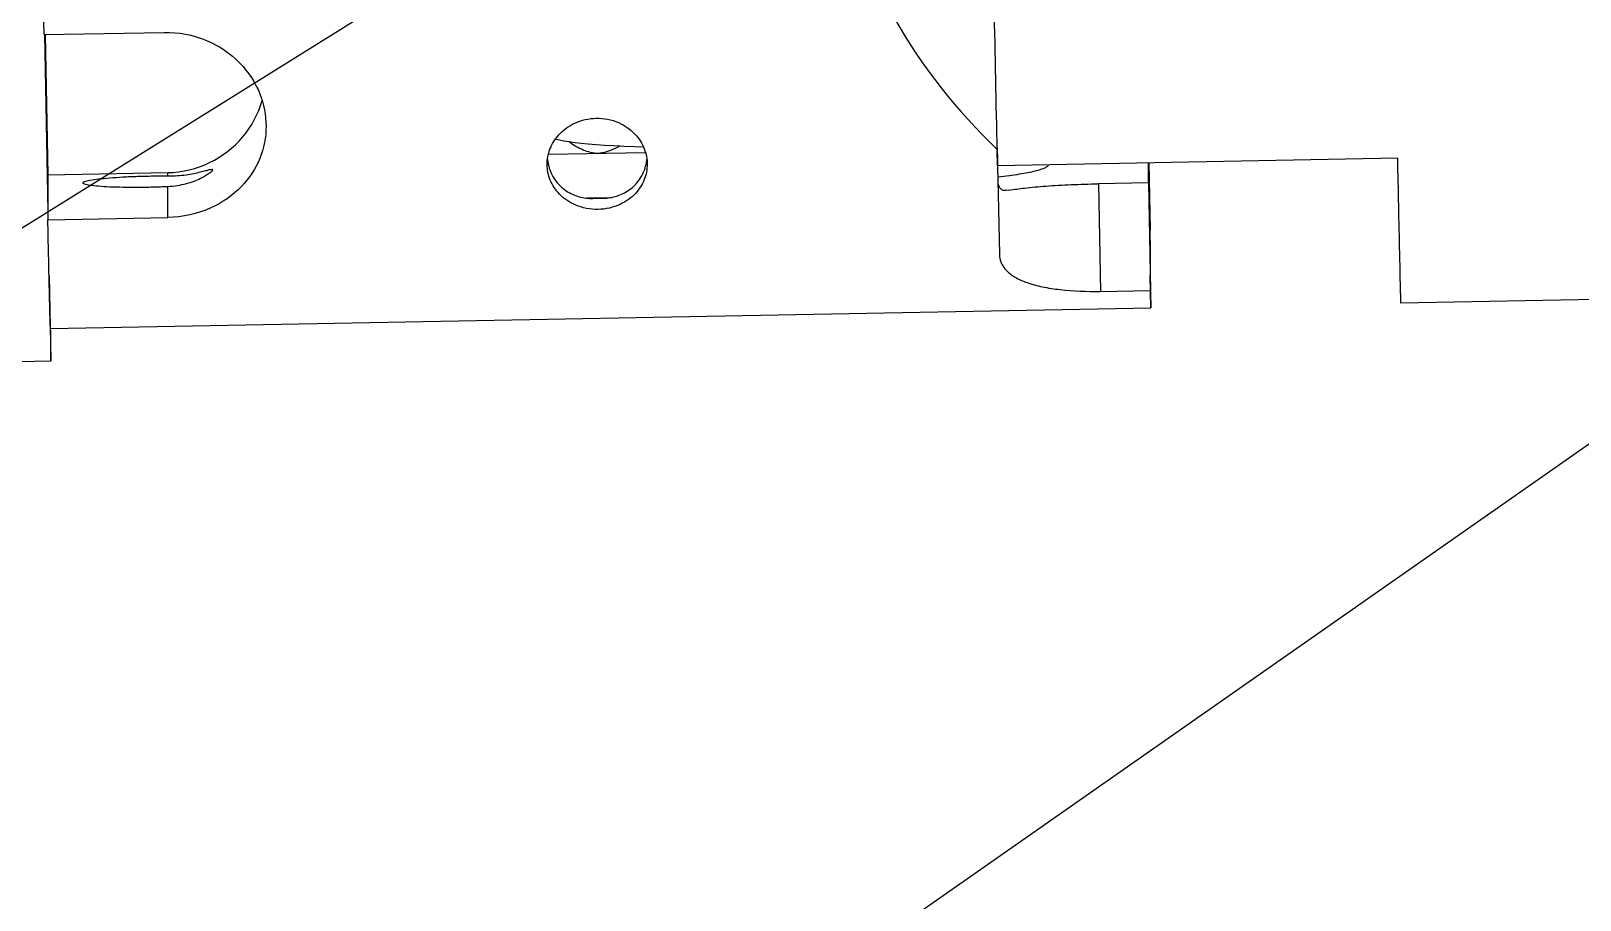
# Model space of a CAD drawing. Header units: millimetres. Extents: x 0 to 420, y 0 to 297.
# Drawn here: x 125.56 to 133.3, y 160.68 to 165.03 of the extents above; entities that cross this region are included whole.
import ezdxf

# ---------------------------------------------------------------- set-up
doc = ezdxf.new("R2010")
doc.units = ezdxf.units.MM
doc.header["$LTSCALE"] = 23.1
doc.layers.get('0').update_dxf_attribs({"linetype": 'CONTINUOUS'})
doc.layers.add('AXIS', color=7, linetype='CONTINUOUS')
doc.styles.get("Standard").update_dxf_attribs({"font": 'txt', "width": 0.85})
doc.dimstyles.get("Standard").update_dxf_attribs({"dimtxt": 3.5, "dimasz": 3.5, "dimexe": 1.5, "dimexo": 1, "dimtad": 1, "dimtxsty": 'STANDARD', "dimcen": 0.09, "dimadec": 0, "dimazin": 0, "dimtol": 1, "dimtp": 0.01, "dimtm": 0.01, "dimtfac": 1, "dimtofl": 0, "dimtmove": 0, "dimatfit": 3, "dimfxl": 1, "dimtolj": 1, "dimarcsym": 0})

msp = doc.modelspace()

# ---------------------------------------------------------------- linework, layer by layer
at = {"color": 7, "linetype": 'CONTINUOUS'}
for p, q in [((125.6275, 165.0071), (125.6098, 165.9055)), ((125.6275, 165.0071), (126.2273, 165.0184)), ((125.6296, 165.0072), (125.6464, 164.1229)), ((125.6331, 165.0072), (125.6464, 164.306)), ((130.3899, 164.4415), (130.39, 164.4334)), ((130.39, 164.4334), (130.3911, 164.3838)), ((130.3911, 164.3838), (130.3918, 164.3483)), ((132.3914, 164.3889), (130.3918, 164.3511)), ((130.3918, 164.3483), (130.3932, 164.2807)), ((130.393, 164.3369), (130.3927, 164.35)), ((130.3941, 164.2829), (130.393, 164.3369)), ((131.1454, 164.266), (131.1454, 164.3653)), ((131.1477, 164.3654), (131.1541, 164.0293)), ((125.6464, 164.306), (126.2463, 164.3173)), ((125.6464, 164.306), (125.6464, 164.0814)), ((130.3932, 164.2807), (130.4012, 163.9094)), ((131.1454, 164.266), (130.8955, 164.2612)), ((130.8955, 164.2612), (130.9057, 163.7237)), ((131.1454, 164.266), (131.1556, 163.7284)), ((130.449, 164.2289), (130.4341, 164.2271)), ((125.6464, 164.0814), (126.2463, 164.0927)), ((131.1549, 163.9771), (131.1541, 164.0293)), ((131.1549, 163.9771), (131.1549, 163.8028)), ((125.6525, 163.8015), (125.6606, 163.3759)), ((131.158, 163.6412), (131.1549, 163.8028)), ((142.156, 163.8488), (132.4077, 163.6648)), ((130.9057, 163.7237), (131.1556, 163.7284)), ((125.6589, 163.5374), (131.158, 163.6412)), ((125.6606, 163.3759), (125.6606, 163.5154)), ((125.4107, 163.3712), (125.6606, 163.3759))]:
    msp.add_line(p, q, dxfattribs=at)
msp.add_lwpolyline([(128.1838, 164.4844), (128.2022, 164.4803), (128.2252, 164.476), (128.2509, 164.472), (128.2797, 164.4682), (128.3116, 164.4646), (128.3469, 164.4612), (128.3857, 164.458), (128.4281, 164.455), (128.4742, 164.4523), (128.524, 164.4498), (128.5776, 164.4475), (128.6208, 164.4461)], dxfattribs=at)
for centre, radius, start, end in [((126.2384, 164.8162), 0.4986, 295.73011, 343.93605), ((126.2368, 164.819), 0.5018, 271.08481, 295.75379), ((151.3527, 164.2226), 20.2031, 181.40164, 181.649), ((123.4371, 163.5146), 2.2235, 0.02124, 0.40122)]:
    msp.add_arc(centre, radius, start, end, dxfattribs=at)
msp.add_ellipse((132.7309, 166.8871), major_axis=(2.3752, 2.4205), ratio=0.916463, start_param=2.889022, end_param=3.156965, dxfattribs=at)
for points, knots in [([(130.3918, 164.3511), (130.3903, 164.4198), (130.3839, 164.732), (130.3776, 165.0442), (130.3728, 165.2877)], [0, 0, 0, 0, 0.220059, 1, 1, 1, 1]), ([(126.2273, 165.0184), (126.2991, 165.0198), (126.4406, 164.9932), (126.6108, 164.8782), (126.7139, 164.7212), (126.7368, 164.6043), (126.7368, 164.5492)], [0, 0, 0, 0, 0.28151, 0.545749, 0.784189, 1, 1, 1, 1]), ([(126.7368, 164.5492), (126.7368, 164.4943), (126.715, 164.3824), (126.6175, 164.2348), (126.4564, 164.1236), (126.3196, 164.0941), (126.2463, 164.0927)], [0, 0, 0, 0, 0.223092, 0.449543, 0.702181, 1, 1, 1, 1]), ([(130.6455, 164.3559), (130.6451, 164.3528), (130.6414, 164.3482), (130.6348, 164.3437), (130.6274, 164.3397), (130.618, 164.3358), (130.6018, 164.3302), (130.5768, 164.3234), (130.5412, 164.3158), (130.4984, 164.3083), (130.449, 164.301), (130.4137, 164.2965), (130.395, 164.2943)], [0, 0, 0, 0, 0.035195, 0.060726, 0.092639, 0.131284, 0.176807, 0.288586, 0.427755, 0.593517, 0.784731, 1, 1, 1, 1]), ([(132.4077, 163.6648), (132.4052, 163.7481), (132.4, 163.9895), (132.3947, 164.2308), (132.3914, 164.3889)], [0, 0, 0, 0, 0.3452, 1, 1, 1, 1]), ([(130.4341, 164.2271), (130.4281, 164.227), (130.4162, 164.2282), (130.4018, 164.2404), (130.3954, 164.26), (130.3943, 164.2746), (130.3941, 164.2829)], [0, 0, 0, 0, 0.231894, 0.437355, 0.68106, 1, 1, 1, 1]), ([(130.449, 164.2289), (130.4749, 164.2338), (130.5363, 164.2419), (130.6398, 164.2509), (130.7626, 164.2577), (130.85, 164.2604), (130.8955, 164.2612)], [0, 0, 0, 0, 0.176411, 0.41418, 0.695714, 1, 1, 1, 1]), ([(125.6589, 163.5374), (125.657, 163.6015), (125.6529, 163.7828), (125.6489, 163.9642), (125.6464, 164.0814)], [0, 0, 0, 0, 0.353513, 1, 1, 1, 1]), ([(130.4012, 163.9094), (130.4016, 163.8948), (130.4079, 163.8644), (130.4362, 163.824), (130.4817, 163.7908), (130.5429, 163.7643), (130.6187, 163.7444), (130.7409, 163.7258), (130.8385, 163.7224), (130.9057, 163.7237)], [0, 0, 0, 0, 0.0755, 0.15544, 0.249187, 0.362762, 0.497957, 0.652852, 1, 1, 1, 1])]:
    msp.add_open_spline(points, degree=3, knots=knots, dxfattribs=at)
at = {"layer": 'AXIS', "color": 7, "linetype": 'CONTINUOUS'}
for p, q in [((128.6318, 164.4168), (128.1484, 164.4077)), ((126.4702, 164.3313), (126.4702, 164.3312)), ((125.8214, 164.2656), (125.8214, 164.2657)), ((126.2463, 164.3007), (126.2463, 164.3173)), ((126.2463, 164.0927), (126.2463, 164.2468)), ((128.4482, 164.1911), (128.3434, 164.1891)), ((128.3697, 164.1882), (128.3959, 164.1901)), ((128.3959, 164.1901), (128.4221, 164.1892)), ((130.449, 164.2289), (130.4341, 164.2286))]:
    msp.add_line(p, q, dxfattribs=at)
for centre, radius, start, end in [((128.368, 164.4076), 0.2268, 186.4927, 191.57577), ((128.3643, 164.4069), 0.223, 191.5888, 192.22039), ((128.4183, 164.4074), 0.2228, 347.6528, 350.68584), ((128.4151, 164.408), 0.226, 350.68945, 353.78992)]:
    msp.add_arc(centre, radius, start, end, dxfattribs=at)
for points, knots in [([(128.1412, 164.358), (128.1411, 164.3836), (128.1512, 164.4382), (128.1983, 164.5135), (128.2796, 164.5725), (128.3497, 164.5883), (128.3864, 164.589)], [0, 0, 0, 0, 0.207396, 0.437689, 0.702833, 1, 1, 1, 1]), ([(128.3864, 164.589), (128.4242, 164.5897), (128.4968, 164.5757), (128.5815, 164.5171), (128.6307, 164.4406), (128.6413, 164.3848), (128.6412, 164.3586)], [0, 0, 0, 0, 0.298362, 0.563458, 0.79304, 1, 1, 1, 1]), ([(128.3959, 164.4123), (128.3707, 164.4146), (128.3189, 164.427), (128.2729, 164.4537), (128.2515, 164.4703)], [0, 0, 0, 0, 0.483584, 1, 1, 1, 1]), ([(128.5037, 164.4506), (128.4952, 164.4454), (128.4616, 164.4271), (128.424, 164.4159), (128.3959, 164.4123)], [0, 0, 0, 0, 0.259194, 1, 1, 1, 1]), ([(126.2463, 164.3007), (126.2621, 164.3005), (126.2926, 164.3015), (126.3358, 164.306), (126.374, 164.3126), (126.4063, 164.3199), (126.4294, 164.3259), (126.4447, 164.3298), (126.4534, 164.3319), (126.4604, 164.3333), (126.4654, 164.3337), (126.469, 164.3336), (126.4702, 164.3319), (126.4702, 164.3313)], [0, 0, 0, 0, 0.208299, 0.400021, 0.570898, 0.717577, 0.836609, 0.884615, 0.924342, 0.955397, 0.977553, 0.991283, 1, 1, 1, 1]), ([(126.4702, 164.3312), (126.4702, 164.3302), (126.469, 164.3278), (126.4639, 164.3219), (126.4523, 164.3126), (126.4332, 164.3), (126.407, 164.286), (126.3745, 164.2721), (126.3211, 164.255), (126.277, 164.2482), (126.2463, 164.2468)], [0, 0, 0, 0, 0.0121, 0.031955, 0.096376, 0.191592, 0.313652, 0.458763, 0.623642, 1, 1, 1, 1]), ([(128.3959, 164.1333), (128.3572, 164.1326), (128.2852, 164.1461), (128.2014, 164.2025), (128.1522, 164.2762), (128.1412, 164.3313), (128.1412, 164.358)], [0, 0, 0, 0, 0.308768, 0.564525, 0.786927, 1, 1, 1, 1]), ([(128.1463, 164.3597), (128.1525, 164.3313), (128.1749, 164.2797), (128.2322, 164.2239), (128.2993, 164.1933), (128.3466, 164.1877), (128.3698, 164.1882)], [0, 0, 0, 0, 0.285848, 0.537542, 0.771421, 1, 1, 1, 1]), ([(128.6412, 164.3586), (128.6411, 164.3327), (128.6307, 164.279), (128.5837, 164.2064), (128.5033, 164.1495), (128.4336, 164.134), (128.3959, 164.1333)], [0, 0, 0, 0, 0.212329, 0.435096, 0.691545, 1, 1, 1, 1]), ([(128.422, 164.1892), (128.4445, 164.1895), (128.4902, 164.1966), (128.5543, 164.228), (128.6086, 164.2827), (128.63, 164.3326), (128.6359, 164.3598)], [0, 0, 0, 0, 0.229543, 0.464126, 0.715715, 1, 1, 1, 1]), ([(125.8214, 164.2657), (125.8214, 164.267), (125.8245, 164.2702), (125.8362, 164.2749), (125.8619, 164.2807), (125.9035, 164.2864), (125.9586, 164.2917), (126.0239, 164.296), (126.0961, 164.2991), (126.1709, 164.3008), (126.2213, 164.3009), (126.2463, 164.3007)], [0, 0, 0, 0, 0.009433, 0.02697, 0.090428, 0.190224, 0.321335, 0.476724, 0.647934, 0.825602, 1, 1, 1, 1]), ([(126.2463, 164.2468), (126.2214, 164.2456), (126.171, 164.2438), (126.0962, 164.2426), (126.0242, 164.243), (125.9588, 164.2448), (125.9037, 164.2481), (125.8622, 164.2522), (125.8364, 164.257), (125.8246, 164.2612), (125.8214, 164.2643), (125.8214, 164.2656)], [0, 0, 0, 0, 0.174752, 0.352647, 0.523963, 0.679348, 0.81036, 0.909981, 0.973216, 0.990637, 1, 1, 1, 1])]:
    msp.add_open_spline(points, degree=3, knots=knots, dxfattribs=at)

# ---------------------------------------------------------------- leaders
at = {"color": 2, "linetype": 'CONTINUOUS'}
for points in [[(165.6892, 189.0872), (120.6186, 160.9861), (114.6186, 160.9861)], [(164.3445, 184.6403), (116.318, 151.0489), (110.318, 151.0489)], [(163.3725, 179.3951), (111.235, 141.8885), (105.235, 141.8885)], [(163.6005, 173.5926), (105.8856, 135.0894), (99.8856, 135.0894)], [(162.4819, 168.6948), (99.4216, 123.9641), (93.4216, 123.9641)]]:
    msp.add_leader(points, dimstyle='STANDARD', override={"dimtad": 0, "dimldrblk": 'DOT'}, dxfattribs=at)

doc.saveas('drawing.dxf')
